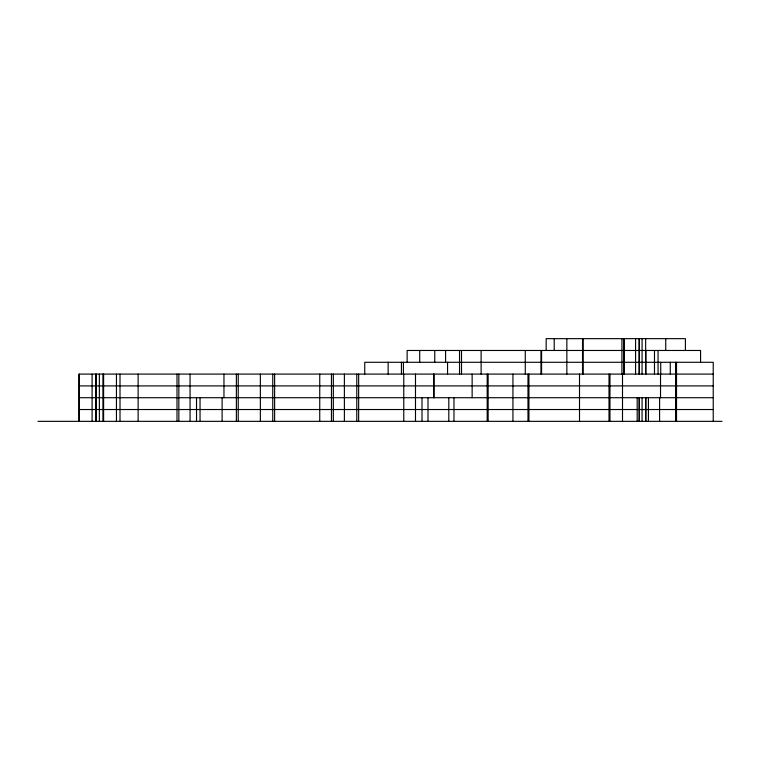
<?xml version="1.0" encoding="UTF-8"?>
<svg xmlns="http://www.w3.org/2000/svg" width="760" height="760" viewBox="0 0 760 760"><rect width="100%" height="100%" fill="white"/><g stroke="black" fill="none" stroke-linecap="round" stroke-linejoin="round"><path stroke-width="1.14" d="M639.16 350.474L407.132 350.474L407.132 362.283M639.312 350.474L700.577 350.474L700.577 362.283M639.16 362.283L364.743 362.283L364.743 374.091M639.312 362.283L645.658 362.283M645.857 362.283L713.231 362.283L713.231 421.344M713.231 374.091L78.945 374.091L78.945 421.344M79.249 385.909L95.655 385.909M96.273 385.909L102.923 385.909M103.607 385.909L223.962 385.909M224.314 385.909L260.357 385.909M260.69 385.909L512.943 385.909M513.142 385.909L579.51 385.909M579.737 385.909L713.231 385.909M79.249 397.717L95.655 397.717M96.273 397.717L102.923 397.717M103.607 397.717L260.357 397.717M260.69 397.717L512.943 397.717M513.142 397.717L579.51 397.717M579.737 397.717L713.231 397.717M79.249 409.526L95.655 409.526M96.273 409.526L102.923 409.526M103.607 409.526L260.357 409.526M260.69 409.526L512.943 409.526M513.142 409.526L579.51 409.526M579.737 409.526L639.16 409.526M639.312 409.526L645.658 409.526M645.857 409.526L713.231 409.526M38 421.344L722 421.344M685.396 350.474L685.396 338.656L546.164 338.656L546.164 350.474M676.524 362.283L676.524 421.344M675.583 362.283L675.583 421.344M670.282 362.283L670.282 374.091M665.741 338.656L665.741 350.474M660.725 362.283L660.725 374.091M660.525 374.091L660.525 397.717M659.594 397.717L659.594 421.344M658.065 350.474L658.065 374.091M654.483 350.474L654.483 374.091M648.422 397.717L648.422 421.344M645.857 350.474L645.857 374.091M645.857 397.717L645.857 421.344M645.658 338.656L645.658 374.091M645.658 397.717L645.658 421.344M642.067 338.656L642.067 374.091M642.067 397.717L642.067 421.344M639.312 338.656L639.312 374.091M639.312 397.717L639.312 421.344M639.16 338.656L639.16 374.091M639.16 397.717L639.16 421.344M637.184 397.717L637.184 421.344M635.578 338.656L635.578 374.091M624.102 338.656L624.102 374.091M624.064 338.656L624.064 374.091M622.506 374.091L622.506 421.344M621.927 338.656L621.927 374.091M609.957 374.091L609.957 421.344M609.007 374.091L609.007 421.344M583.148 338.656L583.148 374.091M582.531 338.656L582.531 374.091M579.51 374.091L579.51 421.344M566.856 338.656L566.856 374.091M554.221 338.656L554.221 350.474M541.576 350.474L541.576 374.091M540.949 350.474L540.949 374.091M528.922 374.091L528.922 421.344M527.981 374.091L527.981 421.344M525.274 350.474L525.274 374.091M512.943 374.091L512.943 421.344M488.139 374.091L488.139 421.344M487.198 374.091L487.198 421.344M481.118 350.474L481.118 374.091M472.14 374.091L472.14 397.717M461.51 350.474L461.51 374.091M459.534 350.474L459.534 374.091M453.967 397.717L453.967 421.344M448.799 397.717L448.799 421.344M447.555 362.283L447.555 374.091M445.588 350.474L445.588 362.283M434.767 350.474L434.767 362.283M434.112 374.091L434.112 397.717M433.599 374.091L433.599 397.717M428.013 397.717L428.013 421.344M422.009 397.717L422.009 421.344M419.719 350.474L419.719 362.283M415.492 374.091L415.492 421.344M403.769 374.091L403.769 421.344M403.408 362.283L403.408 374.091M401.432 362.283L401.432 374.091M388.141 362.283L388.141 374.091M358.644 374.091L358.644 421.344M356.782 374.091L356.782 421.344M344.385 374.091L344.385 421.344M333.327 374.091L333.327 421.344M331.464 374.091L331.464 421.344M319.741 374.091L319.741 421.344M274.616 374.091L274.616 421.344M272.755 374.091L272.755 421.344M260.357 374.091L260.357 421.344M238.232 374.091L238.232 421.344M236.379 374.091L236.379 421.344M223.962 374.091L223.962 397.717M222.119 397.717L222.119 421.344M200.041 397.717L200.041 421.344M196.526 397.717L196.526 421.344M190.057 374.091L190.057 421.344M178.847 374.091L178.847 421.344M176.994 374.091L176.994 421.344M138.13 374.091L138.13 421.344M120.013 374.091L120.013 421.344M116.451 374.091L116.451 421.344M103.607 374.091L103.607 421.344M102.923 374.091L102.923 421.344M99.37 374.091L99.37 421.344M96.273 374.091L96.273 421.344M95.655 374.091L95.655 421.344M92.093 374.091L92.093 421.344M79.249 374.091L79.249 421.344"/></g></svg>
